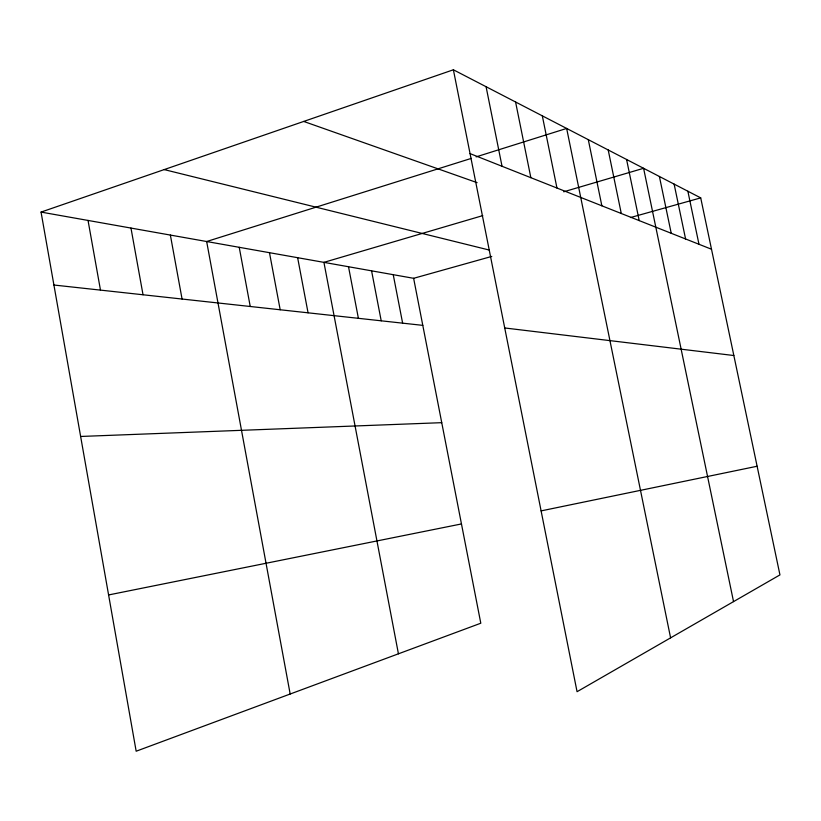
<?xml version="1.0" encoding="UTF-8"?>
<svg xmlns="http://www.w3.org/2000/svg" width="821" height="821" viewBox="0 0 821 821"><rect width="100%" height="100%" fill="white"/><g stroke="black" fill="none" stroke-linecap="round" stroke-linejoin="round"><path stroke-width="1.23" d="M41.05 212.085L413.63 278.309L480.798 623.221L136.163 751.215L41.05 212.085L453.387 69.785L700.713 197.882L779.95 574.895L577.06 691.703L453.387 69.785M471.367 158.371L206.656 241.518L290.172 694.022M476.139 156.873L566.654 128.445L670.593 637.855M482.769 215.615L323.926 262.361L398.431 653.814M563.709 191.796L643.592 168.295L733.533 601.619M413.63 278.309L491.769 256.419M630.507 217.544L700.713 197.882M541.101 510.888L757.116 466.246M108.598 594.948L461.464 523.942M80.632 436.464L441.739 422.671M53.919 285.02L422.794 325.362M504.73 327.969L733.851 355.524M164.179 169.588L489.285 250.056M303.708 121.436L477.093 182.652M470.053 153.609L711.509 249.235M687.865 191.221L698.979 244.278M674.123 184.099L685.586 238.973M659.396 176.474L671.229 233.287M626.577 159.479L639.21 220.603M608.197 149.956L621.281 213.501M588.288 139.652L601.855 205.804M542.312 115.833L556.956 188.03M515.578 101.989L530.848 177.685M486.083 86.718L502.031 166.273M393.238 274.686L402.629 323.156M371.574 270.827L381.211 320.816M348.515 266.733L358.397 318.322M297.633 257.691L308.06 312.811M269.473 252.683L280.187 309.763M239.229 247.306L250.241 306.49M170.368 235.063L182.067 299.029M130.97 228.064L143.028 294.76M88.032 220.428L100.48 290.111"/></g></svg>
